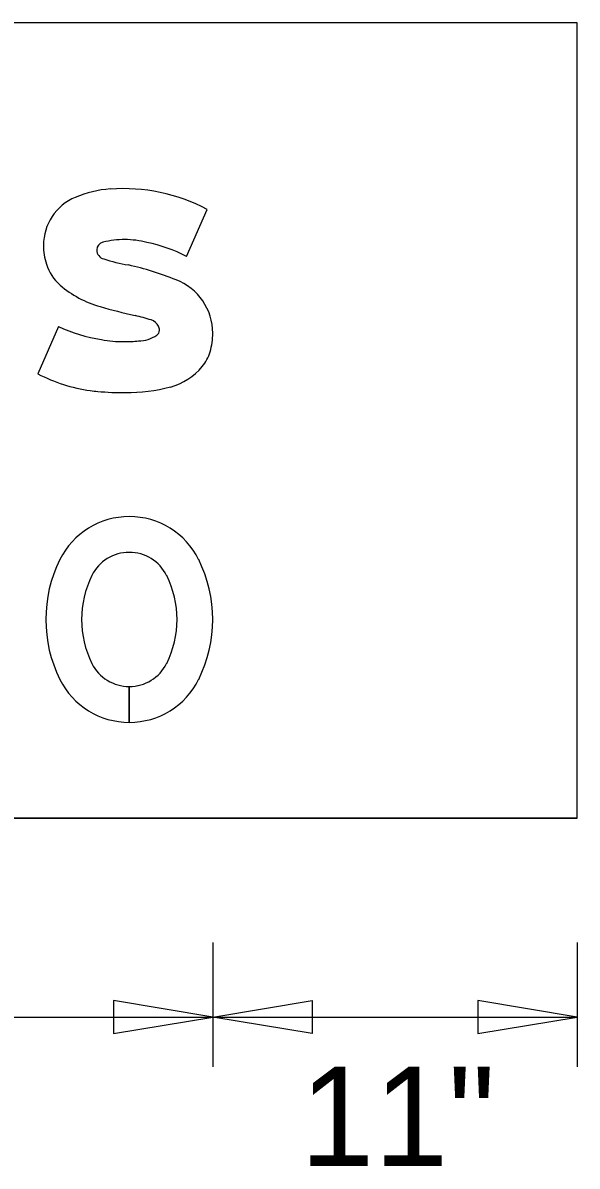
# Model space of a CAD drawing. Extents: x 764 to 1076, y -284 to -242.
# Drawn here: x 820.215 to 821.609, y -249.274 to -246.399 of the extents above; entities that cross this region are included whole.
import ezdxf

# ---------------------------------------------------------------- set-up
doc = ezdxf.new("R2010")
doc.units = 0
for name, color, linetype in [('GSBWFill', 7, 'Continuous'), ('GSColorFill', 7, 'Continuous'), ('GSDims', 7, 'Continuous'), ('GSOutline', 7, 'Continuous'), ('NonPlottingEle_dp', 7, 'Continuous')]:
    doc.layers.add(name, color=color, linetype=linetype)

msp = doc.modelspace()

# ---------------------------------------------------------------- linework, layer by layer
at = {"layer": 'GSBWFill'}
for p, q in [((821.6095, -246.3987), (813.6095, -246.3987)), ((821.6095, -248.3987), (821.6095, -246.3987)), ((820.6269, -246.9864), (820.6787, -246.8676)), ((820.3046, -247.1623), (820.2528, -247.2811)), ((820.2528, -247.2811), (820.2528, -247.2811)), ((820.4828, -248.0677), (820.4828, -248.1577)), ((820.4828, -248.1577), (820.4828, -248.0677)), ((813.6095, -248.3987), (821.6095, -248.3987))]:
    msp.add_line(p, q, dxfattribs=at)
for centre, major_axis, ratio, start_param, end_param in [((820.4548, -247.0939), (0, 0.2782), 0.999998, 0.071378, 0.398007), ((820.4665, -247.2724), (0, 0.457), 0.999998, 5.800291, 6.352301), ((820.3976, -246.9579), (0, 0.1307), 0.999998, 0.398006, 1.570796), ((820.423, -246.9579), (0, 0.1561), 0.999998, 1.570796, 1.879779), ((820.4211, -246.9698), (0, 0.02), 0.999998, 0.21891, 1.570796), ((820.4716, -247.175), (0, 0.2313), 0.999998, 0, 0.239757), ((820.4716, -247.1627), (0, 0.219), 0.999998, 6.027142, 6.283185), ((820.4562, -247.3069), (0, 0.3631), 0.999998, 5.793797, 6.086746), ((820.4244, -246.9698), (0, 0.0233), 0.999998, 1.570796, 2.88808), ((820.3855, -246.9699), (0, 0.1167), 0.999998, 1.879779, 2.42566), ((820.5679, -246.5172), (0, 0.498), 0.999998, 2.83708, 2.965597), ((820.3063, -247.777), (0, 0.789), 0.999998, 5.901211, 6.060377), ((820.5495, -247.1789), (0, 0.1433), 0.999998, 4.712389, 5.919951), ((820.4793, -246.862), (0, 0.2597), 0.999998, 2.42566, 2.869403), ((820.8551, -245.571), (0, 1.6042), 0.999998, 2.860128, 2.916667), ((820.3304, -247.8353), (0, 0.7201), 0.999998, 5.990951, 6.04928), ((820.4721, -246.8038), (0, 0.3957), 0.999998, 2.70455, 2.991718), ((820.5266, -247.1778), (0, 0.034), 0.999998, 5.20773, 5.944931), ((820.5345, -247.1718), (0, 0.0242), 0.999998, 4.712389, 5.146352), ((820.5036, -247.1083), (0, 0.0903), 0.999998, 3.169414, 3.711965), ((820.5433, -247.1718), (0, 0.0154), 0.999998, 3.769232, 4.712389), ((820.5255, -247.1789), (0, 0.1673), 0.999998, 4.42655, 4.712389), ((820.4693, -246.8971), (0, 0.3032), 0.999998, 2.95481, 3.141593), ((820.4693, -246.8197), (0, 0.3806), 0.999998, 3.141593, 3.238422), ((820.5901, -247.1979), (0, 0.1), 0.999998, 4.009587, 4.42655), ((820.5437, -247.1609), (0, 0.1594), 0.999998, 3.41426, 4.020407), ((820.443, -246.9159), (0, 0.4118), 0.999998, 2.661561, 2.999689), ((820.4319, -246.9935), (0, 0.3333), 0.999998, 2.999689, 3.056979), ((820.4735, -246.5098), (0, 0.8188), 0.999998, 3.056204, 3.141593), ((820.4735, -246.8754), (0, 0.4532), 0.999998, 3.141593, 3.39368), ((820.4828, -247.8352), (0, 0.195), 0.999996, 5.17457, 7.3918), ((820.4828, -247.8352), (0, 0.105), 0.999996, 5.17457, 7.3918), ((820.6108, -247.899), (0, 0.338), 0.999996, 1.108615, 2.032978), ((820.3549, -247.899), (0, 0.338), 0.999996, 4.250208, 5.17457), ((820.6108, -247.899), (0, 0.248), 0.999996, 1.108615, 2.032978), ((820.3549, -247.899), (0, 0.248), 0.999996, 4.250208, 5.17457), ((820.4828, -247.9627), (0, 0.105), 0.999996, 2.032978, 3.141593), ((820.4828, -247.9627), (0, 0.105), 0.999996, 3.141831, 4.250208), ((820.4828, -247.9627), (0, 0.195), 0.999996, 2.032978, 3.141593), ((820.4828, -247.9627), (0, 0.195), 0.999996, 3.141721, 4.250208)]:
    msp.add_ellipse(centre, major_axis=major_axis, ratio=ratio, start_param=start_param, end_param=end_param, dxfattribs=at)
at = {"layer": 'GSColorFill'}
for p, q in [((821.6095, -246.3987), (813.6095, -246.3987)), ((821.6095, -246.3987), (813.6095, -246.3987)), ((821.6095, -248.3987), (821.6095, -246.3987)), ((821.6095, -248.3987), (821.6095, -246.3987)), ((820.6269, -246.9864), (820.6787, -246.8676)), ((820.3046, -247.1623), (820.2528, -247.2811)), ((820.2528, -247.2811), (820.2528, -247.2811)), ((820.4828, -248.0677), (820.4828, -248.1577)), ((820.4828, -248.1577), (820.4828, -248.0677)), ((813.6095, -248.3987), (821.6095, -248.3987)), ((813.6095, -248.3987), (821.6095, -248.3987))]:
    msp.add_line(p, q, dxfattribs=at)
for centre, major_axis, ratio, start_param, end_param in [((820.4548, -247.0939), (0, 0.2782), 0.999998, 0.071378, 0.398007), ((820.4665, -247.2724), (0, 0.457), 0.999998, 5.800291, 6.352301), ((820.3976, -246.9579), (0, 0.1307), 0.999998, 0.398006, 1.570796), ((820.423, -246.9579), (0, 0.1561), 0.999998, 1.570796, 1.879779), ((820.4211, -246.9698), (0, 0.02), 0.999998, 0.21891, 1.570796), ((820.4716, -247.175), (0, 0.2313), 0.999998, 0, 0.239757), ((820.4716, -247.1627), (0, 0.219), 0.999998, 6.027142, 6.283185), ((820.4562, -247.3069), (0, 0.3631), 0.999998, 5.793797, 6.086746), ((820.4244, -246.9698), (0, 0.0233), 0.999998, 1.570796, 2.88808), ((820.3855, -246.9699), (0, 0.1167), 0.999998, 1.879779, 2.42566), ((820.5679, -246.5172), (0, 0.498), 0.999998, 2.83708, 2.965597), ((820.3063, -247.777), (0, 0.789), 0.999998, 5.901211, 6.060377), ((820.5495, -247.1789), (0, 0.1433), 0.999998, 4.712389, 5.919951), ((820.4793, -246.862), (0, 0.2597), 0.999998, 2.42566, 2.869403), ((820.8551, -245.571), (0, 1.6042), 0.999998, 2.860128, 2.916667), ((820.3304, -247.8353), (0, 0.7201), 0.999998, 5.990951, 6.04928), ((820.4721, -246.8038), (0, 0.3957), 0.999998, 2.70455, 2.991718), ((820.5266, -247.1778), (0, 0.034), 0.999998, 5.20773, 5.944931), ((820.5345, -247.1718), (0, 0.0242), 0.999998, 4.712389, 5.146352), ((820.5036, -247.1083), (0, 0.0903), 0.999998, 3.169414, 3.711965), ((820.5433, -247.1718), (0, 0.0154), 0.999998, 3.769232, 4.712389), ((820.5255, -247.1789), (0, 0.1673), 0.999998, 4.42655, 4.712389), ((820.4693, -246.8971), (0, 0.3032), 0.999998, 2.95481, 3.141593), ((820.4693, -246.8197), (0, 0.3806), 0.999998, 3.141593, 3.238422), ((820.5901, -247.1979), (0, 0.1), 0.999998, 4.009587, 4.42655), ((820.5437, -247.1609), (0, 0.1594), 0.999998, 3.41426, 4.020407), ((820.443, -246.9159), (0, 0.4118), 0.999998, 2.661561, 2.999689), ((820.4319, -246.9935), (0, 0.3333), 0.999998, 2.999689, 3.056979), ((820.4735, -246.5098), (0, 0.8188), 0.999998, 3.056204, 3.141593), ((820.4735, -246.8754), (0, 0.4532), 0.999998, 3.141593, 3.39368), ((820.4828, -247.8352), (0, 0.195), 0.999996, 5.17457, 7.3918), ((820.4828, -247.8352), (0, 0.105), 0.999996, 5.17457, 7.3918), ((820.6108, -247.899), (0, 0.338), 0.999996, 1.108615, 2.032978), ((820.3549, -247.899), (0, 0.338), 0.999996, 4.250208, 5.17457), ((820.6108, -247.899), (0, 0.248), 0.999996, 1.108615, 2.032978), ((820.3549, -247.899), (0, 0.248), 0.999996, 4.250208, 5.17457), ((820.4828, -247.9627), (0, 0.105), 0.999996, 2.032978, 3.141593), ((820.4828, -247.9627), (0, 0.105), 0.999996, 3.141831, 4.250208), ((820.4828, -247.9627), (0, 0.195), 0.999996, 2.032978, 3.141593), ((820.4828, -247.9627), (0, 0.195), 0.999996, 3.141721, 4.250208)]:
    msp.add_ellipse(centre, major_axis=major_axis, ratio=ratio, start_param=start_param, end_param=end_param, dxfattribs=at)
at = {"layer": 'GSDims'}
for p, q in [((820.6928, -248.7112), (820.6928, -249.0237)), ((820.6928, -248.7112), (820.6928, -249.0237)), ((821.6095, -248.7112), (821.6095, -249.0237)), ((821.6095, -248.7112), (821.6095, -249.0237)), ((814.5262, -248.8987), (820.6928, -248.8987)), ((820.6928, -248.8987), (821.6095, -248.8987))]:
    msp.add_line(p, q, dxfattribs=at)
for points in [[(820.6928, -248.8987), (820.4428, -248.857), (820.4428, -248.9403)], [(820.6928, -248.8987), (820.9428, -248.857), (820.9428, -248.9403)], [(821.6095, -248.8987), (821.3595, -248.857), (821.3595, -248.9403)]]:
    msp.add_lwpolyline(points, close=True, dxfattribs=at)
at = {"layer": 'GSOutline'}
for p, q in [((821.6095, -246.3987), (813.6095, -246.3987)), ((821.6095, -248.3987), (821.6095, -246.3987)), ((820.6269, -246.9864), (820.6787, -246.8676)), ((820.3046, -247.1623), (820.2528, -247.2811)), ((820.2528, -247.2811), (820.2528, -247.2811)), ((813.6095, -248.3987), (821.6095, -248.3987))]:
    msp.add_line(p, q, dxfattribs=at)
for centre, major_axis, ratio, start_param, end_param in [((820.4548, -247.0939), (0, 0.2782), 0.999998, 0.071378, 0.398007), ((820.4665, -247.2724), (0, 0.457), 0.999998, 5.800291, 6.352301), ((820.3976, -246.9579), (0, 0.1307), 0.999998, 0.398006, 1.570796), ((820.423, -246.9579), (0, 0.1561), 0.999998, 1.570796, 1.879779), ((820.4211, -246.9698), (0, 0.02), 0.999998, 0.21891, 1.570796), ((820.4716, -247.175), (0, 0.2313), 0.999998, 0, 0.239757), ((820.4716, -247.1627), (0, 0.219), 0.999998, 6.027142, 6.283185), ((820.4562, -247.3069), (0, 0.3631), 0.999998, 5.793797, 6.086746), ((820.4244, -246.9698), (0, 0.0233), 0.999998, 1.570796, 2.88808), ((820.3855, -246.9699), (0, 0.1167), 0.999998, 1.879779, 2.42566), ((820.5679, -246.5172), (0, 0.498), 0.999998, 2.83708, 2.965597), ((820.3063, -247.777), (0, 0.789), 0.999998, 5.901211, 6.060377), ((820.5495, -247.1789), (0, 0.1433), 0.999998, 4.712389, 5.919951), ((820.4793, -246.862), (0, 0.2597), 0.999998, 2.42566, 2.869403), ((820.8551, -245.571), (0, 1.6042), 0.999998, 2.860128, 2.916667), ((820.3304, -247.8353), (0, 0.7201), 0.999998, 5.990951, 6.04928), ((820.4721, -246.8038), (0, 0.3957), 0.999998, 2.70455, 2.991718), ((820.5266, -247.1778), (0, 0.034), 0.999998, 5.20773, 5.944931), ((820.5345, -247.1718), (0, 0.0242), 0.999998, 4.712389, 5.146352), ((820.5036, -247.1083), (0, 0.0903), 0.999998, 3.169414, 3.711965), ((820.5433, -247.1718), (0, 0.0154), 0.999998, 3.769232, 4.712389), ((820.5255, -247.1789), (0, 0.1673), 0.999998, 4.42655, 4.712389), ((820.4693, -246.8971), (0, 0.3032), 0.999998, 2.95481, 3.141593), ((820.4693, -246.8197), (0, 0.3806), 0.999998, 3.141593, 3.238422), ((820.5901, -247.1979), (0, 0.1), 0.999998, 4.009587, 4.42655), ((820.5437, -247.1609), (0, 0.1594), 0.999998, 3.41426, 4.020407), ((820.443, -246.9159), (0, 0.4118), 0.999998, 2.661561, 2.999689), ((820.4319, -246.9935), (0, 0.3333), 0.999998, 2.999689, 3.056979), ((820.4735, -246.5098), (0, 0.8188), 0.999998, 3.056204, 3.141593), ((820.4735, -246.8754), (0, 0.4532), 0.999998, 3.141593, 3.39368), ((820.4828, -247.8352), (0, 0.195), 0.999996, 5.17457, 7.3918), ((820.4828, -247.8352), (0, 0.105), 0.999996, 5.17457, 7.3918), ((820.6108, -247.899), (0, 0.338), 0.999996, 1.108615, 2.032978), ((820.3549, -247.899), (0, 0.338), 0.999996, 4.250208, 5.17457), ((820.6108, -247.899), (0, 0.248), 0.999996, 1.108615, 2.032978), ((820.3549, -247.899), (0, 0.248), 0.999996, 4.250208, 5.17457), ((820.4828, -247.9627), (0, 0.105), 0.999996, 2.032978, 4.250208), ((820.4828, -247.9627), (0, 0.195), 0.999996, 2.032978, 4.250208)]:
    msp.add_ellipse(centre, major_axis=major_axis, ratio=ratio, start_param=start_param, end_param=end_param, dxfattribs=at)
at = {"layer": 'NonPlottingEle_dp'}
for p, q in [((821.6095, -248.3987), (813.6095, -248.3987)), ((820.6928, -248.3987), (821.6095, -248.3987))]:
    msp.add_line(p, q, dxfattribs=at)

# ---------------------------------------------------------------- texts
at = {"layer": 'GSDims'}
msp.add_text('11"', height=0.25, dxfattribs=at).set_placement((820.9131, -249.2737))

doc.saveas('drawing.dxf')
